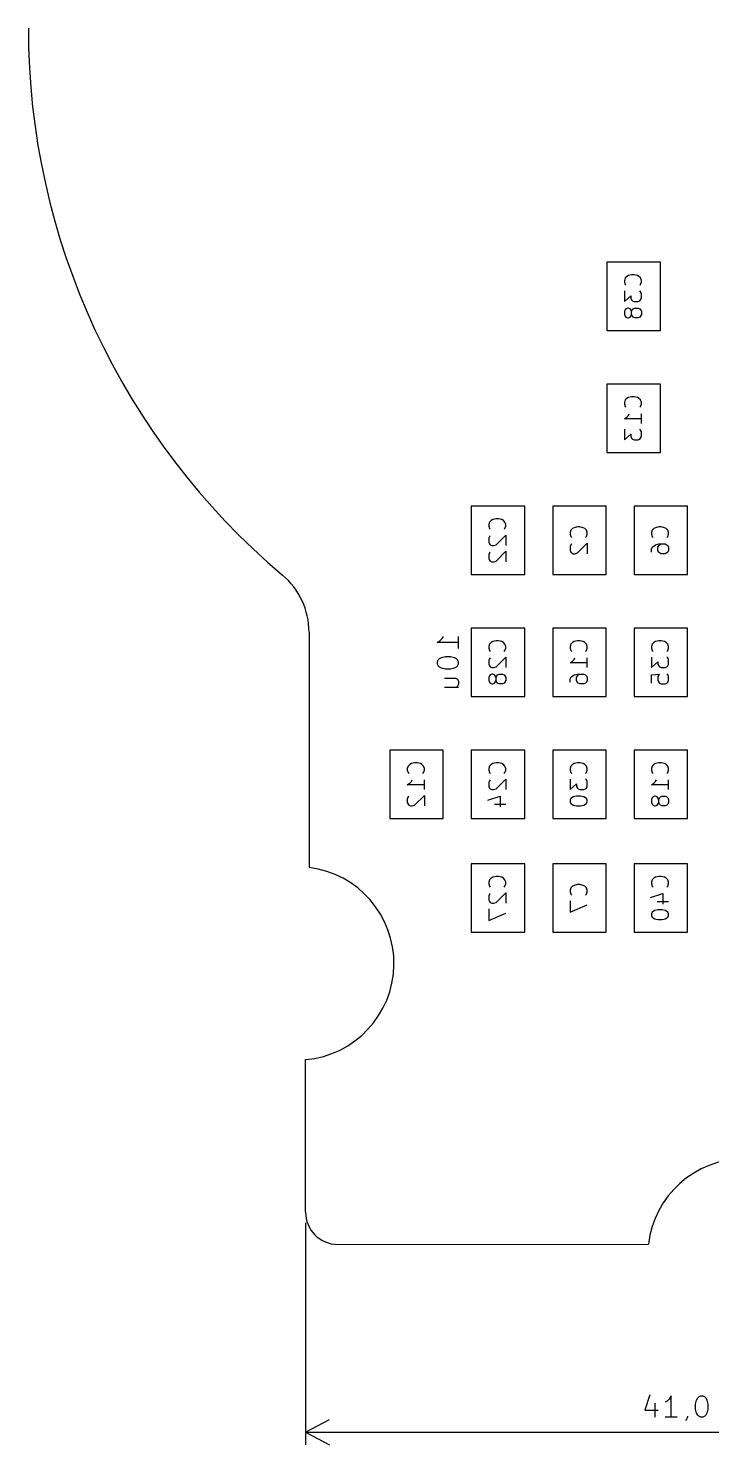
# Model space of a CAD drawing. Extents: x 8 to 415, y -296 to -5.
# Drawn here: x 115.9 to 147.9, y -137.4 to -71.1 of the extents above; entities that cross this region are included whole.
import ezdxf

# ---------------------------------------------------------------- set-up
doc = ezdxf.new("R2010")
doc.units = 0
doc.layers.add('BLACK', color=7, linetype='CONTINUOUS')

msp = doc.modelspace()

# ---------------------------------------------------------------- linework, layer by layer
at = {"layer": 'BLACK', "linetype": 'CONTINUOUS'}
for p, q in [((143.037, -82.0232), (143.037, -85.2232)), ((145.537, -82.0232), (143.037, -82.0232)), ((145.537, -85.2232), (145.537, -82.0232)), ((143.889, -82.7661), (143.851, -82.8804)), ((143.851, -82.8804), (143.851, -82.9566)), ((143.965, -82.6899), (143.889, -82.7661)), ((144.042, -82.6518), (143.965, -82.6899)), ((144.194, -82.6137), (144.042, -82.6518)), ((144.308, -82.6137), (144.194, -82.6137)), ((144.461, -82.6518), (144.308, -82.6137)), ((144.537, -82.6899), (144.461, -82.6518)), ((144.613, -82.7661), (144.537, -82.6899)), ((144.651, -82.8804), (144.613, -82.7661)), ((144.651, -82.9566), (144.651, -82.8804)), ((143.851, -82.9566), (143.889, -83.0709)), ((143.851, -83.3756), (143.851, -83.8709)), ((143.889, -83.0709), (143.927, -83.109)), ((144.575, -83.109), (144.613, -83.0709)), ((144.613, -83.4137), (144.575, -83.3756)), ((144.613, -83.0709), (144.651, -82.9566)), ((144.651, -83.4899), (144.613, -83.4137)), ((144.651, -83.7185), (144.651, -83.4899)), ((143.851, -83.8709), (144.156, -83.6042)), ((143.927, -84.2137), (143.889, -84.2518)), ((144.003, -84.1756), (143.927, -84.2137)), ((144.042, -84.1756), (144.003, -84.1756)), ((144.118, -84.2137), (144.042, -84.1756)), ((144.156, -84.2518), (144.118, -84.2137)), ((144.156, -83.6042), (144.156, -83.7185)), ((144.156, -83.7185), (144.194, -83.7947)), ((144.194, -83.7947), (144.232, -83.8328)), ((144.232, -83.8328), (144.308, -83.8709)), ((144.232, -84.2518), (144.27, -84.2137)), ((144.27, -84.2137), (144.346, -84.1756)), ((144.308, -83.8709), (144.499, -83.8709)), ((144.346, -84.1756), (144.499, -84.1756)), ((144.499, -83.8709), (144.575, -83.8328)), ((144.499, -84.1756), (144.575, -84.2137)), ((144.575, -83.8328), (144.613, -83.7947)), ((144.575, -84.2137), (144.613, -84.2518)), ((144.613, -83.7947), (144.651, -83.7185)), ((143.889, -84.2518), (143.851, -84.328)), ((143.851, -84.328), (143.851, -84.4804)), ((143.851, -84.4804), (143.889, -84.5566)), ((143.889, -84.5566), (143.927, -84.5947)), ((143.927, -84.5947), (144.003, -84.6328)), ((144.003, -84.6328), (144.042, -84.6328)), ((144.042, -84.6328), (144.118, -84.5947)), ((144.118, -84.5947), (144.156, -84.5566)), ((144.194, -84.328), (144.156, -84.2518)), ((144.156, -84.5566), (144.194, -84.4804)), ((144.194, -84.328), (144.232, -84.2518)), ((144.194, -84.4804), (144.194, -84.328)), ((144.232, -84.5566), (144.194, -84.4804)), ((144.27, -84.5947), (144.232, -84.5566)), ((144.346, -84.6328), (144.27, -84.5947)), ((144.499, -84.6328), (144.346, -84.6328)), ((144.575, -84.5947), (144.499, -84.6328)), ((144.613, -84.5566), (144.575, -84.5947)), ((144.613, -84.2518), (144.651, -84.328)), ((144.651, -84.4804), (144.613, -84.5566)), ((144.651, -84.328), (144.651, -84.4804)), ((143.037, -85.2232), (145.537, -85.2232)), ((145.537, -87.7382), (143.037, -87.7382)), ((143.037, -87.7382), (143.037, -90.9382)), ((145.537, -90.9382), (145.537, -87.7382)), ((143.889, -88.4811), (143.851, -88.5954)), ((143.851, -88.5954), (143.851, -88.6716)), ((143.851, -88.6716), (143.889, -88.7859)), ((143.965, -88.4049), (143.889, -88.4811)), ((143.889, -88.7859), (143.927, -88.824)), ((144.042, -88.3668), (143.965, -88.4049)), ((144.194, -88.3287), (144.042, -88.3668)), ((144.308, -88.3287), (144.194, -88.3287)), ((144.461, -88.3668), (144.308, -88.3287)), ((144.537, -88.4049), (144.461, -88.3668)), ((144.613, -88.4811), (144.537, -88.4049)), ((144.575, -88.824), (144.613, -88.7859)), ((144.651, -88.5954), (144.613, -88.4811)), ((144.613, -88.7859), (144.651, -88.6716)), ((144.651, -88.6716), (144.651, -88.5954)), ((143.851, -89.3573), (143.965, -89.2811)), ((144.651, -89.3573), (143.851, -89.3573)), ((143.965, -89.2811), (144.042, -89.2049)), ((144.042, -89.2049), (144.08, -89.1287)), ((144.651, -89.5859), (144.651, -89.1287)), ((143.851, -89.8525), (143.851, -90.3478)), ((143.851, -90.3478), (144.156, -90.0811)), ((144.156, -90.0811), (144.156, -90.1954)), ((144.156, -90.1954), (144.194, -90.2716)), ((144.613, -89.8906), (144.575, -89.8525)), ((144.651, -89.9668), (144.613, -89.8906)), ((144.613, -90.2716), (144.651, -90.1954)), ((144.651, -90.1954), (144.651, -89.9668)), ((144.194, -90.2716), (144.232, -90.3097)), ((144.232, -90.3097), (144.308, -90.3478)), ((144.308, -90.3478), (144.499, -90.3478)), ((144.499, -90.3478), (144.575, -90.3097)), ((144.575, -90.3097), (144.613, -90.2716)), ((143.037, -90.9382), (145.537, -90.9382)), ((139.187, -93.4532), (136.687, -93.4532)), ((136.687, -93.4532), (136.687, -96.6532)), ((139.187, -96.6532), (139.187, -93.4532)), ((142.997, -93.4532), (140.497, -93.4532)), ((140.497, -93.4532), (140.497, -96.6532)), ((142.997, -96.6532), (142.997, -93.4532)), ((146.807, -93.4532), (144.307, -93.4532)), ((144.307, -93.4532), (144.307, -96.6532)), ((146.807, -96.6532), (146.807, -93.4532)), ((137.539, -94.1961), (137.501, -94.3104)), ((137.615, -94.1199), (137.539, -94.1961)), ((137.692, -94.0818), (137.615, -94.1199)), ((137.844, -94.0437), (137.692, -94.0818)), ((137.958, -94.0437), (137.844, -94.0437)), ((138.111, -94.0818), (137.958, -94.0437)), ((138.187, -94.1199), (138.111, -94.0818)), ((138.263, -94.1961), (138.187, -94.1199)), ((138.301, -94.3104), (138.263, -94.1961)), ((137.501, -94.3104), (137.501, -94.3866)), ((137.501, -94.3866), (137.539, -94.5009)), ((137.539, -94.5009), (137.577, -94.539)), ((137.577, -94.8437), (137.539, -94.8818)), ((137.844, -95.2628), (138.301, -94.8056)), ((138.225, -94.539), (138.263, -94.5009)), ((138.263, -94.5009), (138.301, -94.3866)), ((138.301, -94.3866), (138.301, -94.3104)), ((138.301, -94.8056), (138.301, -95.3009)), ((141.349, -94.5771), (141.311, -94.6913)), ((141.311, -94.6913), (141.311, -94.7675)), ((141.311, -94.7675), (141.349, -94.8818)), ((141.425, -94.5009), (141.349, -94.5771)), ((141.502, -94.4628), (141.425, -94.5009)), ((141.654, -94.4247), (141.502, -94.4628)), ((141.768, -94.4247), (141.654, -94.4247)), ((141.921, -94.4628), (141.768, -94.4247)), ((141.997, -94.5009), (141.921, -94.4628)), ((142.073, -94.5771), (141.997, -94.5009)), ((142.111, -94.6913), (142.073, -94.5771)), ((142.073, -94.8818), (142.111, -94.7675)), ((142.111, -94.7675), (142.111, -94.6913)), ((145.159, -94.5771), (145.121, -94.6913)), ((145.121, -94.6913), (145.121, -94.7675)), ((145.121, -94.7675), (145.159, -94.8818)), ((145.235, -94.5009), (145.159, -94.5771)), ((145.312, -94.4628), (145.235, -94.5009)), ((145.464, -94.4247), (145.312, -94.4628)), ((145.578, -94.4247), (145.464, -94.4247)), ((145.731, -94.4628), (145.578, -94.4247)), ((145.807, -94.5009), (145.731, -94.4628)), ((145.883, -94.5771), (145.807, -94.5009)), ((145.921, -94.6913), (145.883, -94.5771)), ((145.883, -94.8818), (145.921, -94.7675)), ((145.921, -94.7675), (145.921, -94.6913)), ((137.539, -94.8818), (137.501, -94.958)), ((137.501, -94.958), (137.501, -95.1485)), ((137.501, -95.1485), (137.539, -95.2247)), ((137.539, -95.2247), (137.577, -95.2628)), ((137.577, -95.2628), (137.653, -95.3009)), ((137.653, -95.3009), (137.73, -95.3009)), ((137.73, -95.3009), (137.844, -95.2628)), ((141.349, -95.2628), (141.311, -95.339)), ((141.311, -95.339), (141.311, -95.5294)), ((141.349, -94.8818), (141.387, -94.9199)), ((141.387, -95.2247), (141.349, -95.2628)), ((141.654, -95.6437), (142.111, -95.1866)), ((142.035, -94.9199), (142.073, -94.8818)), ((142.111, -95.1866), (142.111, -95.6818)), ((145.121, -95.4532), (145.159, -95.3771)), ((145.121, -95.6056), (145.121, -95.4532)), ((145.159, -94.8818), (145.197, -94.9199)), ((145.159, -95.3771), (145.197, -95.339)), ((145.197, -95.339), (145.312, -95.2628)), ((145.312, -95.2628), (145.464, -95.2247)), ((145.426, -95.3771), (145.464, -95.3009)), ((145.426, -95.5294), (145.426, -95.3771)), ((145.464, -95.2247), (145.769, -95.2247)), ((145.464, -95.3009), (145.502, -95.2628)), ((145.502, -95.2628), (145.578, -95.2247)), ((145.769, -95.2247), (145.845, -95.2628)), ((145.845, -94.9199), (145.883, -94.8818)), ((145.845, -95.2628), (145.883, -95.3009)), ((145.883, -95.3009), (145.921, -95.3771)), ((145.921, -95.3771), (145.921, -95.5294)), ((137.539, -95.6437), (137.501, -95.7199)), ((137.501, -95.7199), (137.501, -95.9104)), ((137.501, -95.9104), (137.539, -95.9866)), ((137.577, -95.6056), (137.539, -95.6437)), ((137.539, -95.9866), (137.577, -96.0247)), ((137.577, -96.0247), (137.653, -96.0628)), ((137.653, -96.0628), (137.73, -96.0628)), ((137.73, -96.0628), (137.844, -96.0247)), ((137.844, -96.0247), (138.301, -95.5675)), ((138.301, -95.5675), (138.301, -96.0628)), ((141.311, -95.5294), (141.349, -95.6056)), ((141.349, -95.6056), (141.387, -95.6437)), ((141.387, -95.6437), (141.463, -95.6818)), ((141.463, -95.6818), (141.54, -95.6818)), ((141.54, -95.6818), (141.654, -95.6437)), ((145.464, -95.6056), (145.426, -95.5294)), ((145.502, -95.6437), (145.464, -95.6056)), ((145.578, -95.6818), (145.502, -95.6437)), ((145.769, -95.6818), (145.578, -95.6818)), ((145.845, -95.6437), (145.769, -95.6818)), ((145.883, -95.6056), (145.845, -95.6437)), ((145.921, -95.5294), (145.883, -95.6056)), ((136.687, -96.6532), (139.187, -96.6532)), ((140.497, -96.6532), (142.997, -96.6532)), ((144.307, -96.6532), (146.807, -96.6532)), ((129.09, -99.3566), (129.09, -110.376)), ((136.687, -99.1683), (136.687, -102.368)), ((139.187, -99.1683), (136.687, -99.1683)), ((139.187, -102.368), (139.187, -99.1683)), ((140.497, -99.1683), (140.497, -102.368)), ((142.997, -99.1683), (140.497, -99.1683)), ((142.997, -102.368), (142.997, -99.1683)), ((144.307, -99.1683), (144.307, -102.368)), ((146.807, -99.1683), (144.307, -99.1683)), ((146.807, -102.368), (146.807, -99.1683)), ((135.092, -99.8397), (135.235, -99.7444)), ((136.092, -99.8397), (135.092, -99.8397)), ((135.235, -99.7444), (135.33, -99.6492)), ((135.33, -99.6492), (135.378, -99.554)), ((136.092, -100.125), (136.092, -99.554)), ((137.539, -99.9111), (137.501, -100.025)), ((137.501, -100.025), (137.501, -100.102)), ((137.501, -100.102), (137.539, -100.216)), ((137.615, -99.8349), (137.539, -99.9111)), ((137.692, -99.7968), (137.615, -99.8349)), ((137.844, -99.7587), (137.692, -99.7968)), ((137.958, -99.7587), (137.844, -99.7587)), ((138.111, -99.7968), (137.958, -99.7587)), ((138.187, -99.8349), (138.111, -99.7968)), ((138.263, -99.9111), (138.187, -99.8349)), ((138.301, -100.025), (138.263, -99.9111)), ((138.263, -100.216), (138.301, -100.102)), ((138.301, -100.102), (138.301, -100.025)), ((141.349, -99.9111), (141.311, -100.025)), ((141.311, -100.025), (141.311, -100.102)), ((141.311, -100.102), (141.349, -100.216)), ((141.425, -99.8349), (141.349, -99.9111)), ((141.502, -99.7968), (141.425, -99.8349)), ((141.654, -99.7587), (141.502, -99.7968)), ((141.768, -99.7587), (141.654, -99.7587)), ((141.921, -99.7968), (141.768, -99.7587)), ((141.997, -99.8349), (141.921, -99.7968)), ((142.073, -99.9111), (141.997, -99.8349)), ((142.111, -100.025), (142.073, -99.9111)), ((142.073, -100.216), (142.111, -100.102)), ((142.111, -100.102), (142.111, -100.025)), ((145.159, -99.9111), (145.121, -100.025)), ((145.121, -100.025), (145.121, -100.102)), ((145.121, -100.102), (145.159, -100.216)), ((145.235, -99.8349), (145.159, -99.9111)), ((145.312, -99.7968), (145.235, -99.8349)), ((145.464, -99.7587), (145.312, -99.7968)), ((145.578, -99.7587), (145.464, -99.7587)), ((145.731, -99.7968), (145.578, -99.7587)), ((145.807, -99.8349), (145.731, -99.7968)), ((145.883, -99.9111), (145.807, -99.8349)), ((145.921, -100.025), (145.883, -99.9111)), ((145.883, -100.216), (145.921, -100.102)), ((145.921, -100.102), (145.921, -100.025)), ((135.14, -100.649), (135.092, -100.744)), ((135.092, -100.744), (135.092, -100.84)), ((135.187, -100.602), (135.14, -100.649)), ((135.283, -100.554), (135.187, -100.602)), ((135.473, -100.506), (135.283, -100.554)), ((135.711, -100.506), (135.473, -100.506)), ((135.902, -100.554), (135.711, -100.506)), ((135.997, -100.602), (135.902, -100.554)), ((136.044, -100.649), (135.997, -100.602)), ((136.092, -100.744), (136.044, -100.649)), ((136.092, -100.84), (136.092, -100.744)), ((137.539, -100.597), (137.501, -100.673)), ((137.501, -100.673), (137.501, -100.863)), ((137.539, -100.216), (137.577, -100.254)), ((137.577, -100.559), (137.539, -100.597)), ((137.844, -100.978), (138.301, -100.521)), ((138.225, -100.254), (138.263, -100.216)), ((138.301, -100.521), (138.301, -101.016)), ((141.311, -100.787), (141.425, -100.711)), ((142.111, -100.787), (141.311, -100.787)), ((141.349, -100.216), (141.387, -100.254)), ((141.425, -100.711), (141.502, -100.635)), ((141.502, -100.635), (141.54, -100.559)), ((142.035, -100.254), (142.073, -100.216)), ((142.111, -101.016), (142.111, -100.559)), ((145.121, -100.521), (145.121, -101.016)), ((145.121, -101.016), (145.426, -100.749)), ((145.159, -100.216), (145.197, -100.254)), ((145.426, -100.749), (145.426, -100.863)), ((145.845, -100.254), (145.883, -100.216)), ((145.883, -100.559), (145.845, -100.521)), ((145.921, -100.635), (145.883, -100.559)), ((145.921, -100.863), (145.921, -100.635)), ((135.092, -100.84), (135.14, -100.935)), ((135.14, -100.935), (135.187, -100.983)), ((135.187, -100.983), (135.283, -101.03)), ((135.283, -101.03), (135.473, -101.078)), ((135.473, -101.078), (135.711, -101.078)), ((135.711, -101.078), (135.902, -101.03)), ((135.902, -101.03), (135.997, -100.983)), ((135.997, -100.983), (136.044, -100.935)), ((136.044, -100.935), (136.092, -100.84)), ((137.501, -100.863), (137.539, -100.94)), ((137.539, -101.397), (137.501, -101.473)), ((137.501, -101.473), (137.501, -101.625)), ((137.539, -100.94), (137.577, -100.978)), ((137.577, -101.359), (137.539, -101.397)), ((137.577, -100.978), (137.653, -101.016)), ((137.653, -101.321), (137.577, -101.359)), ((137.653, -101.016), (137.73, -101.016)), ((137.692, -101.321), (137.653, -101.321)), ((137.768, -101.359), (137.692, -101.321)), ((137.73, -101.016), (137.844, -100.978)), ((137.806, -101.397), (137.768, -101.359)), ((137.844, -101.473), (137.806, -101.397)), ((137.844, -101.473), (137.882, -101.397)), ((137.844, -101.625), (137.844, -101.473)), ((137.882, -101.397), (137.92, -101.359)), ((137.92, -101.359), (137.996, -101.321)), ((137.996, -101.321), (138.149, -101.321)), ((138.149, -101.321), (138.225, -101.359)), ((138.225, -101.359), (138.263, -101.397)), ((138.263, -101.397), (138.301, -101.473)), ((138.301, -101.473), (138.301, -101.625)), ((141.311, -101.549), (141.349, -101.473)), ((141.349, -101.473), (141.387, -101.435)), ((141.387, -101.435), (141.502, -101.359)), ((141.502, -101.359), (141.654, -101.321)), ((141.616, -101.473), (141.654, -101.397)), ((141.616, -101.625), (141.616, -101.473)), ((141.654, -101.321), (141.959, -101.321)), ((141.654, -101.397), (141.692, -101.359)), ((141.692, -101.359), (141.768, -101.321)), ((141.959, -101.321), (142.035, -101.359)), ((142.035, -101.359), (142.073, -101.397)), ((142.073, -101.397), (142.111, -101.473)), ((142.111, -101.473), (142.111, -101.625)), ((145.121, -101.359), (145.502, -101.321)), ((145.121, -101.74), (145.121, -101.359)), ((145.426, -100.863), (145.464, -100.94)), ((145.464, -101.359), (145.426, -101.435)), ((145.426, -101.435), (145.426, -101.625)), ((145.464, -100.94), (145.502, -100.978)), ((145.502, -101.321), (145.464, -101.359)), ((145.502, -100.978), (145.578, -101.016)), ((145.578, -101.016), (145.769, -101.016)), ((145.769, -101.016), (145.845, -100.978)), ((145.845, -100.978), (145.883, -100.94)), ((145.883, -101.359), (145.845, -101.321)), ((145.883, -100.94), (145.921, -100.863)), ((145.921, -101.435), (145.883, -101.359)), ((145.921, -101.625), (145.921, -101.435)), ((135.425, -101.506), (135.949, -101.506)), ((135.425, -101.935), (136.092, -101.935)), ((135.949, -101.506), (136.044, -101.554)), ((136.044, -101.887), (135.997, -101.935)), ((136.044, -101.554), (136.092, -101.649)), ((136.092, -101.792), (136.044, -101.887)), ((136.092, -101.649), (136.092, -101.792)), ((137.501, -101.625), (137.539, -101.702)), ((137.539, -101.702), (137.577, -101.74)), ((137.577, -101.74), (137.653, -101.778)), ((137.653, -101.778), (137.692, -101.778)), ((137.692, -101.778), (137.768, -101.74)), ((137.768, -101.74), (137.806, -101.702)), ((137.806, -101.702), (137.844, -101.625)), ((137.882, -101.702), (137.844, -101.625)), ((137.92, -101.74), (137.882, -101.702)), ((137.996, -101.778), (137.92, -101.74)), ((138.149, -101.778), (137.996, -101.778)), ((138.225, -101.74), (138.149, -101.778)), ((138.263, -101.702), (138.225, -101.74)), ((138.301, -101.625), (138.263, -101.702)), ((141.311, -101.702), (141.311, -101.549)), ((141.654, -101.702), (141.616, -101.625)), ((141.692, -101.74), (141.654, -101.702)), ((141.768, -101.778), (141.692, -101.74)), ((141.959, -101.778), (141.768, -101.778)), ((142.035, -101.74), (141.959, -101.778)), ((142.073, -101.702), (142.035, -101.74)), ((142.111, -101.625), (142.073, -101.702)), ((145.426, -101.625), (145.464, -101.702)), ((145.464, -101.702), (145.502, -101.74)), ((145.502, -101.74), (145.578, -101.778)), ((145.578, -101.778), (145.769, -101.778)), ((145.769, -101.778), (145.845, -101.74)), ((145.845, -101.74), (145.883, -101.702)), ((145.883, -101.702), (145.921, -101.625)), ((136.687, -102.368), (139.187, -102.368)), ((140.497, -102.368), (142.997, -102.368)), ((144.307, -102.368), (146.807, -102.368)), ((135.377, -104.883), (132.877, -104.883)), ((132.877, -104.883), (132.877, -108.083)), ((135.377, -108.083), (135.377, -104.883)), ((139.187, -104.883), (136.687, -104.883)), ((136.687, -104.883), (136.687, -108.083)), ((139.187, -108.083), (139.187, -104.883)), ((142.997, -104.883), (140.497, -104.883)), ((140.497, -104.883), (140.497, -108.083)), ((142.997, -108.083), (142.997, -104.883)), ((146.807, -104.883), (144.307, -104.883)), ((144.307, -104.883), (144.307, -108.083)), ((146.807, -108.083), (146.807, -104.883)), ((133.729, -105.626), (133.691, -105.74)), ((133.691, -105.74), (133.691, -105.817)), ((133.691, -105.817), (133.729, -105.931)), ((133.805, -105.55), (133.729, -105.626)), ((133.729, -105.931), (133.767, -105.969)), ((133.882, -105.512), (133.805, -105.55)), ((134.034, -105.474), (133.882, -105.512)), ((134.148, -105.474), (134.034, -105.474)), ((134.301, -105.512), (134.148, -105.474)), ((134.377, -105.55), (134.301, -105.512)), ((134.453, -105.626), (134.377, -105.55)), ((134.415, -105.969), (134.453, -105.931)), ((134.491, -105.74), (134.453, -105.626)), ((134.453, -105.931), (134.491, -105.817)), ((134.491, -105.817), (134.491, -105.74)), ((137.539, -105.626), (137.501, -105.74)), ((137.501, -105.74), (137.501, -105.817)), ((137.501, -105.817), (137.539, -105.931)), ((137.615, -105.55), (137.539, -105.626)), ((137.539, -105.931), (137.577, -105.969)), ((137.692, -105.512), (137.615, -105.55)), ((137.844, -105.474), (137.692, -105.512)), ((137.958, -105.474), (137.844, -105.474)), ((138.111, -105.512), (137.958, -105.474)), ((138.187, -105.55), (138.111, -105.512)), ((138.263, -105.626), (138.187, -105.55)), ((138.225, -105.969), (138.263, -105.931)), ((138.301, -105.74), (138.263, -105.626)), ((138.263, -105.931), (138.301, -105.817)), ((138.301, -105.817), (138.301, -105.74)), ((141.349, -105.626), (141.311, -105.74)), ((141.311, -105.74), (141.311, -105.817)), ((141.311, -105.817), (141.349, -105.931)), ((141.425, -105.55), (141.349, -105.626)), ((141.349, -105.931), (141.387, -105.969)), ((141.502, -105.512), (141.425, -105.55)), ((141.654, -105.474), (141.502, -105.512)), ((141.768, -105.474), (141.654, -105.474)), ((141.921, -105.512), (141.768, -105.474)), ((141.997, -105.55), (141.921, -105.512)), ((142.073, -105.626), (141.997, -105.55)), ((142.035, -105.969), (142.073, -105.931)), ((142.111, -105.74), (142.073, -105.626)), ((142.073, -105.931), (142.111, -105.817)), ((142.111, -105.817), (142.111, -105.74)), ((145.159, -105.626), (145.121, -105.74)), ((145.121, -105.74), (145.121, -105.817)), ((145.121, -105.817), (145.159, -105.931)), ((145.235, -105.55), (145.159, -105.626)), ((145.159, -105.931), (145.197, -105.969)), ((145.312, -105.512), (145.235, -105.55)), ((145.464, -105.474), (145.312, -105.512)), ((145.578, -105.474), (145.464, -105.474)), ((145.731, -105.512), (145.578, -105.474)), ((145.807, -105.55), (145.731, -105.512)), ((145.883, -105.626), (145.807, -105.55)), ((145.845, -105.969), (145.883, -105.931)), ((145.921, -105.74), (145.883, -105.626)), ((145.883, -105.931), (145.921, -105.817)), ((145.921, -105.817), (145.921, -105.74)), ((133.691, -106.502), (133.805, -106.426)), ((134.491, -106.502), (133.691, -106.502)), ((133.805, -106.426), (133.882, -106.35)), ((133.882, -106.35), (133.92, -106.274)), ((134.491, -106.731), (134.491, -106.274)), ((137.539, -106.312), (137.501, -106.388)), ((137.501, -106.388), (137.501, -106.578)), ((137.501, -106.578), (137.539, -106.655)), ((137.577, -106.274), (137.539, -106.312)), ((137.539, -106.655), (137.577, -106.693)), ((137.577, -106.693), (137.653, -106.731)), ((137.653, -106.731), (137.73, -106.731)), ((137.73, -106.731), (137.844, -106.693)), ((137.844, -106.693), (138.301, -106.236)), ((138.301, -106.236), (138.301, -106.731)), ((141.311, -106.236), (141.311, -106.731)), ((141.311, -106.731), (141.616, -106.464)), ((141.616, -106.464), (141.616, -106.578)), ((141.616, -106.578), (141.654, -106.655)), ((141.654, -106.655), (141.692, -106.693)), ((141.692, -106.693), (141.768, -106.731)), ((141.768, -106.731), (141.959, -106.731)), ((141.959, -106.731), (142.035, -106.693)), ((142.073, -106.274), (142.035, -106.236)), ((142.035, -106.693), (142.073, -106.655)), ((142.111, -106.35), (142.073, -106.274)), ((142.073, -106.655), (142.111, -106.578)), ((142.111, -106.578), (142.111, -106.35)), ((145.121, -106.502), (145.235, -106.426)), ((145.921, -106.502), (145.121, -106.502)), ((145.235, -106.426), (145.312, -106.35)), ((145.312, -106.35), (145.35, -106.274)), ((145.921, -106.731), (145.921, -106.274)), ((133.729, -107.074), (133.691, -107.15)), ((133.691, -107.15), (133.691, -107.34)), ((133.691, -107.34), (133.729, -107.417)), ((133.767, -107.036), (133.729, -107.074)), ((133.729, -107.417), (133.767, -107.455)), ((133.767, -107.455), (133.843, -107.493)), ((133.92, -107.493), (134.034, -107.455)), ((134.034, -107.455), (134.491, -106.998)), ((134.491, -106.998), (134.491, -107.493)), ((137.463, -107.226), (138.034, -107.036)), ((137.768, -107.417), (138.301, -107.417)), ((138.034, -107.036), (138.034, -107.531)), ((141.349, -107.15), (141.311, -107.226)), ((141.311, -107.226), (141.311, -107.302)), ((141.311, -107.302), (141.349, -107.378)), ((141.387, -107.112), (141.349, -107.15)), ((141.349, -107.378), (141.387, -107.417)), ((141.463, -107.074), (141.387, -107.112)), ((141.387, -107.417), (141.463, -107.455)), ((141.616, -107.036), (141.463, -107.074)), ((141.463, -107.455), (141.616, -107.493)), ((141.806, -107.036), (141.616, -107.036)), ((141.959, -107.074), (141.806, -107.036)), ((141.806, -107.493), (141.959, -107.455)), ((142.035, -107.112), (141.959, -107.074)), ((141.959, -107.455), (142.035, -107.417)), ((142.073, -107.15), (142.035, -107.112)), ((142.035, -107.417), (142.073, -107.378)), ((142.111, -107.226), (142.073, -107.15)), ((142.073, -107.378), (142.111, -107.302)), ((142.111, -107.302), (142.111, -107.226)), ((145.159, -107.112), (145.121, -107.188)), ((145.121, -107.188), (145.121, -107.34)), ((145.121, -107.34), (145.159, -107.417)), ((145.197, -107.074), (145.159, -107.112)), ((145.159, -107.417), (145.197, -107.455)), ((145.273, -107.036), (145.197, -107.074)), ((145.197, -107.455), (145.273, -107.493)), ((145.312, -107.036), (145.273, -107.036)), ((145.388, -107.074), (145.312, -107.036)), ((145.312, -107.493), (145.388, -107.455)), ((145.426, -107.112), (145.388, -107.074)), ((145.388, -107.455), (145.426, -107.417)), ((145.464, -107.188), (145.426, -107.112)), ((145.426, -107.417), (145.464, -107.34)), ((145.464, -107.188), (145.502, -107.112)), ((145.464, -107.34), (145.464, -107.188)), ((145.502, -107.417), (145.464, -107.34)), ((145.502, -107.112), (145.54, -107.074)), ((145.54, -107.455), (145.502, -107.417)), ((145.54, -107.074), (145.616, -107.036)), ((145.616, -107.493), (145.54, -107.455)), ((145.616, -107.036), (145.769, -107.036)), ((145.769, -107.036), (145.845, -107.074)), ((145.845, -107.455), (145.769, -107.493)), ((145.845, -107.074), (145.883, -107.112)), ((145.883, -107.417), (145.845, -107.455)), ((145.883, -107.112), (145.921, -107.188)), ((145.921, -107.34), (145.883, -107.417)), ((145.921, -107.188), (145.921, -107.34)), ((132.877, -108.083), (135.377, -108.083)), ((133.843, -107.493), (133.92, -107.493)), ((136.687, -108.083), (139.187, -108.083)), ((140.497, -108.083), (142.997, -108.083)), ((141.616, -107.493), (141.806, -107.493)), ((144.307, -108.083), (146.807, -108.083)), ((145.273, -107.493), (145.312, -107.493)), ((145.769, -107.493), (145.616, -107.493)), ((136.687, -110.206), (136.687, -113.406)), ((139.187, -110.206), (136.687, -110.206)), ((139.187, -113.406), (139.187, -110.206)), ((140.497, -110.206), (140.497, -113.406)), ((142.997, -110.206), (140.497, -110.206)), ((142.997, -113.406), (142.997, -110.206)), ((144.307, -110.206), (144.307, -113.406)), ((146.807, -110.206), (144.307, -110.206)), ((146.807, -113.406), (146.807, -110.206)), ((137.539, -110.949), (137.501, -111.063)), ((137.501, -111.063), (137.501, -111.139)), ((137.501, -111.139), (137.539, -111.253)), ((137.615, -110.872), (137.539, -110.949)), ((137.539, -111.253), (137.577, -111.291)), ((137.692, -110.834), (137.615, -110.872)), ((137.844, -110.796), (137.692, -110.834)), ((137.958, -110.796), (137.844, -110.796)), ((138.111, -110.834), (137.958, -110.796)), ((138.187, -110.872), (138.111, -110.834)), ((138.263, -110.949), (138.187, -110.872)), ((138.225, -111.291), (138.263, -111.253)), ((138.301, -111.063), (138.263, -110.949)), ((138.263, -111.253), (138.301, -111.139)), ((138.301, -111.139), (138.301, -111.063)), ((141.349, -111.33), (141.311, -111.444)), ((141.425, -111.253), (141.349, -111.33)), ((141.502, -111.215), (141.425, -111.253)), ((141.654, -111.177), (141.502, -111.215)), ((141.768, -111.177), (141.654, -111.177)), ((141.921, -111.215), (141.768, -111.177)), ((141.997, -111.253), (141.921, -111.215)), ((142.073, -111.33), (141.997, -111.253)), ((142.111, -111.444), (142.073, -111.33)), ((145.159, -110.949), (145.121, -111.063)), ((145.121, -111.063), (145.121, -111.139)), ((145.121, -111.139), (145.159, -111.253)), ((145.235, -110.872), (145.159, -110.949)), ((145.159, -111.253), (145.197, -111.291)), ((145.312, -110.834), (145.235, -110.872)), ((145.464, -110.796), (145.312, -110.834)), ((145.578, -110.796), (145.464, -110.796)), ((145.731, -110.834), (145.578, -110.796)), ((145.807, -110.872), (145.731, -110.834)), ((145.883, -110.949), (145.807, -110.872)), ((145.845, -111.291), (145.883, -111.253)), ((145.921, -111.063), (145.883, -110.949)), ((145.883, -111.253), (145.921, -111.139)), ((145.921, -111.139), (145.921, -111.063)), ((137.539, -111.634), (137.501, -111.711)), ((137.501, -111.711), (137.501, -111.901)), ((137.501, -111.901), (137.539, -111.977)), ((137.577, -111.596), (137.539, -111.634)), ((137.539, -111.977), (137.577, -112.015)), ((137.577, -112.015), (137.653, -112.053)), ((137.653, -112.053), (137.73, -112.053)), ((137.73, -112.053), (137.844, -112.015)), ((137.844, -112.015), (138.301, -111.558)), ((138.301, -111.558), (138.301, -112.053)), ((141.311, -111.444), (141.311, -111.52)), ((141.311, -111.52), (141.349, -111.634)), ((141.311, -111.939), (141.311, -112.472)), ((141.349, -111.634), (141.387, -111.672)), ((142.035, -111.672), (142.073, -111.634)), ((142.073, -111.634), (142.111, -111.52)), ((142.111, -111.52), (142.111, -111.444)), ((145.083, -111.787), (145.654, -111.596)), ((145.388, -111.977), (145.921, -111.977)), ((145.654, -111.596), (145.654, -112.091)), ((137.501, -112.32), (137.501, -112.853)), ((137.501, -112.853), (138.301, -112.511)), ((141.311, -112.472), (142.111, -112.13)), ((145.159, -112.472), (145.121, -112.549)), ((145.121, -112.549), (145.121, -112.625)), ((145.121, -112.625), (145.159, -112.701)), ((145.197, -112.434), (145.159, -112.472)), ((145.159, -112.701), (145.197, -112.739)), ((145.273, -112.396), (145.197, -112.434)), ((145.197, -112.739), (145.273, -112.777)), ((145.426, -112.358), (145.273, -112.396)), ((145.616, -112.358), (145.426, -112.358)), ((145.769, -112.396), (145.616, -112.358)), ((145.845, -112.434), (145.769, -112.396)), ((145.769, -112.777), (145.845, -112.739)), ((145.883, -112.472), (145.845, -112.434)), ((145.845, -112.739), (145.883, -112.701)), ((145.921, -112.549), (145.883, -112.472)), ((145.883, -112.701), (145.921, -112.625)), ((145.921, -112.625), (145.921, -112.549)), ((136.687, -113.406), (139.187, -113.406)), ((140.497, -113.406), (142.997, -113.406)), ((144.307, -113.406), (146.807, -113.406)), ((145.273, -112.777), (145.426, -112.815)), ((145.426, -112.815), (145.616, -112.815)), ((145.616, -112.815), (145.769, -112.777)), ((128.928, -126.527), (128.928, -119.374)), ((128.928, -127.027), (128.928, -137.41)), ((130.428, -128.027), (144.979, -128.024)), ((145.047, -135.081), (144.809, -135.795)), ((145.952, -135.271), (145.856, -135.366)), ((146.047, -135.128), (145.952, -135.271)), ((146.047, -136.128), (146.047, -135.128)), ((147.19, -135.509), (147.237, -135.319)), ((147.237, -135.319), (147.285, -135.223)), ((147.285, -135.223), (147.332, -135.176)), ((147.332, -135.176), (147.428, -135.128)), ((147.428, -135.128), (147.523, -135.128)), ((147.523, -135.128), (147.618, -135.176)), ((147.618, -135.176), (147.666, -135.223)), ((147.666, -135.223), (147.713, -135.319)), ((147.713, -135.319), (147.761, -135.509)), ((144.809, -135.795), (145.428, -135.795)), ((145.285, -135.461), (145.285, -136.128)), ((145.856, -135.366), (145.761, -135.414)), ((147.19, -135.747), (147.19, -135.509)), ((147.237, -135.938), (147.19, -135.747)), ((147.285, -136.033), (147.237, -135.938)), ((147.713, -135.938), (147.666, -136.033)), ((147.761, -135.747), (147.713, -135.938)), ((147.761, -135.509), (147.761, -135.747)), ((128.928, -136.823), (130.054, -136.237)), ((146.332, -136.128), (145.761, -136.128)), ((146.761, -136.223), (146.713, -136.271)), ((146.809, -136.128), (146.761, -136.223)), ((146.809, -136.081), (146.809, -136.128)), ((147.332, -136.081), (147.285, -136.033)), ((147.428, -136.128), (147.332, -136.081)), ((147.523, -136.128), (147.428, -136.128)), ((147.618, -136.081), (147.523, -136.128)), ((147.666, -136.033), (147.618, -136.081)), ((128.928, -136.823), (169.928, -136.823)), ((128.928, -136.823), (169.928, -136.823)), ((128.928, -136.823), (130.054, -137.41))]:
    msp.add_line(p, q, dxfattribs=at)
at = {"layer": 'BLACK'}
for centre, radius, start, end in [((149.45, -71.0743), 33.5, -180, -130.155), ((125.585, -99.355), 3.50481, -0.0269247, 49.7922), ((128.543, -114.867), 4.52376, -85.1238, 83.0596), ((149.451, -128.527), 4.5, 6.40261, 173.582), ((130.428, -126.527), 1.49997, -180.001, -89.9994)]:
    msp.add_arc(centre, radius, start, end, dxfattribs=at)

doc.saveas('drawing.dxf')
